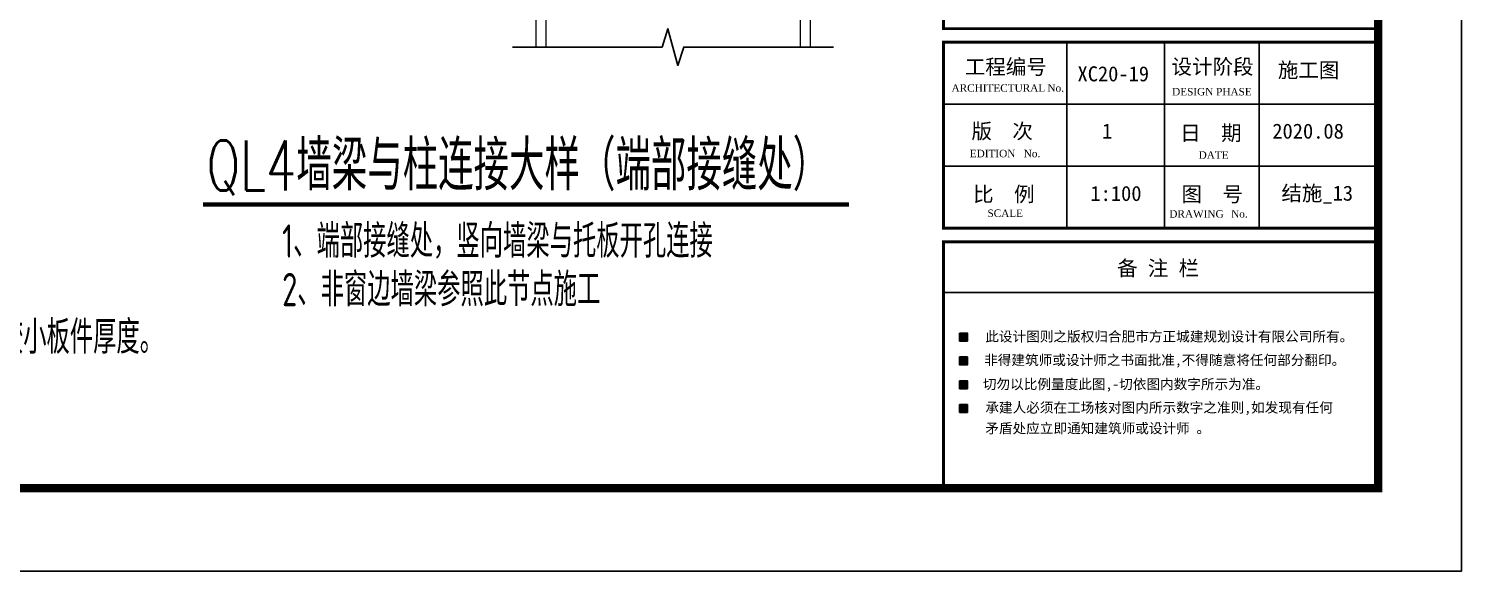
# Model space of a CAD drawing. Extents: x -2746917 to -971774, y -3334247 to -3250358.
# Drawn here: x -1426597 to -1409386, y -3316173 to -3309659 of the extents above; entities that cross this region are included whole.
import ezdxf

# ---------------------------------------------------------------- set-up
doc = ezdxf.new("R2010")
doc.units = 0
doc.header["$LTSCALE"] = 1000
doc.header["$MEASUREMENT"] = 0
doc.layers.get('0').update_dxf_attribs({"linetype": 'CONTINUOUS'})
for name, color, linetype in [('1', 140, 'CONTINUOUS'), ('BEAM_CON', 4, 'CONTINUOUS'), ('NUM', 7, 'CONTINUOUS'), ('PUB_TEXT', 7, 'CONTINUOUS'), ('PUB_TITLE', 4, 'CONTINUOUS'), ('TEXT', 7, 'CONTINUOUS'), ('THIN', 7, 'CONTINUOUS')]:
    doc.layers.add(name, color=color, linetype=linetype)
doc.layers.add('yichutu', color=7, linetype='CONTINUOUS', true_color=0xffffff, plot=False)
doc.styles.add('GHF', font='times.ttf')
doc.styles.add('STYLE1', font='simhei.ttf', dxfattribs={"width": 0.8})
doc.styles.add('TSSD_Rein', font='Tssdeng.shx', dxfattribs={"width": 0.75, "bigfont": 'hztxt.shx'})
doc.styles.add('正文', font='romans.shx', dxfattribs={"width": 0.71, "bigfont": 'hztxt.shx'})

# ---------------------------------------------------------------- blocks, each defined once
blk = doc.blocks.new('yct-891-420-89100-42000-100-2004.0')
at = {"layer": 'yichutu', "color": 7, "true_color": 0xffffff}
blk.add_lwpolyline([(0, 0), (0, 42000), (89100, 42000), (89100, 0)], close=True, dxfattribs=at)
blk = doc.blocks.new('*U3512')
at = {"layer": 'PUB_TEXT', "style": 'STYLE1'}
blk.add_text('备 注 栏', height=180, dxfattribs=at).set_placement((503976, -819747))
blk = doc.blocks.new('A$C440D491C')
for points in [[(83072, 2763), (83167, 2763), (83167, 2859), (83072, 2859)], [(83072, 2477), (83167, 2477), (83167, 2573), (83072, 2573)], [(83072, 2192), (83167, 2192), (83167, 2288), (83072, 2288)], [(83072, 1907), (83167, 1907), (83167, 2002), (83072, 2002)]]:
    blk.add_hatch(color=256).paths.add_polyline_path(points)
for points in [[(83072, 2859), (83167, 2859), (83167, 2763), (83072, 2763)], [(83072, 2573), (83167, 2573), (83167, 2477), (83072, 2477)], [(83072, 2288), (83167, 2288), (83167, 2192), (83072, 2192)], [(83072, 2002), (83167, 2002), (83167, 1907), (83072, 1907)]]:
    blk.add_lwpolyline(points, close=True)
at = {"layer": '1'}
blk.add_line((83329, 3956), (88100, 3956), dxfattribs=at)
at = {"layer": 'PUB_TITLE', "color": 4}
for p, q in [((82879, 6353), (88100, 6353)), ((82879, 6353), (88100, 6353)), ((84362, 6353), (84362, 4119)), ((85536, 6353), (85536, 4119)), ((86671, 6353), (86671, 4119)), ((82879, 5609), (88100, 5609)), ((82879, 4864), (88100, 4864)), ((82879, 3347), (88100, 3347))]:
    blk.add_line(p, q, dxfattribs=at)
at = {"layer": 'PUB_TITLE'}
blk.add_lwpolyline([(0, 0), (0, 42000), (89100, 42000), (89100, 0)], close=True, dxfattribs=at)
at = {"layer": 'PUB_TITLE', "const_width": 100}
blk.add_lwpolyline([(88100, 1000), (88100, 41000), (713, 41000), (713, 1000), (88100, 1000)], dxfattribs=at)
at = {"layer": 'PUB_TITLE', "color": 4}
for points, const_width in [([(82879, 6514), (88111, 6514), (88111, 12882), (82879, 12882)], 35.2), ([(82879, 6353), (88100, 6353), (88100, 4119), (82879, 4119)], 35.1)]:
    blk.add_lwpolyline(points, close=True, dxfattribs=dict(at, const_width=const_width))
at = {"layer": 'PUB_TITLE', "color": 4, "const_width": 35.1}
blk.add_lwpolyline([(82879, 1000), (82879, 3956), (88100, 3956), (88100, 1000)], dxfattribs=at)
at = {"xscale": 1.002951946575195, "yscale": 1.002951914444566, "zscale": 1.002951922000932}
blk.add_blockref('*U3512', (-420499, 825716), dxfattribs=at)
at = {"layer": 'PUB_TEXT'}
for s, height, style, p in [('工程编号', 180.5, 'STYLE1', (83135, 5966)), ('XC20-19', 180.5, 'STYLE1', (84489, 5882)), (' 设计阶段', 180.5, 'STYLE1', (85496, 5968)), ('施工图', 180.5, 'STYLE1', (86896, 5927)), ('ARCHITECTURAL', 89.36, 'GHF', (82976, 5757)), ('No.', 89.4, 'GHF', (84128, 5757)), ('     DESIGN PHASE', 89.36, 'GHF', (85457, 5713)), ('版  次', 180.5, 'STYLE1', (83215, 5194)), ('1', 181, 'STYLE1', (84784, 5194)), ('日  期', 180.5, 'STYLE1', (85722, 5172)), ('2020.08', 180.5, 'STYLE1', (86829, 5194)), ('EDITION', 89.4, 'GHF', (83195, 4971)), ('No.', 89.4, 'GHF', (83843, 4971)), ('DATE', 89.4, 'GHF', (85944, 4953)), ('比  例', 180.5, 'STYLE1', (83235, 4437)), ('1:100', 180.5, 'STYLE1', (84644, 4446)), ('图  号', 180.5, 'STYLE1', (85738, 4437)), ('SCALE', 89.4, 'GHF', (83407, 4254)), ('DRAWING', 89.4, 'GHF', (85592, 4246)), ('No.', 89.4, 'GHF', (86335, 4246))]:
    blk.add_text(s, height=height, dxfattribs=dict(at, style=style)).set_placement(p)
at = {"layer": 'PUB_TEXT', "style": 'STYLE1', "width": 1}
for s, p in [('此设计图则之版权归合肥市方正城建规划设计有限公司所有。', (83381, 2759)), ('非得建筑师或设计师之书面批准,不得随意将任何部分翻印。', (83367, 2476)), ('切勿以比例量度此图,-切依图内数字所示为准。', (83352, 2187)), ('承建人必须在工场核对图内所示数字之准则,如发现有任何', (83381, 1906)), ('矛盾处应立即通知建筑师或设计师 。', (83381, 1657))]:
    blk.add_text(s, height=120.05, dxfattribs=at).set_placement(p)

msp = doc.modelspace()

# ---------------------------------------------------------------- linework, layer by layer
at = {"layer": 'BEAM_CON', "lineweight": 5}
for p, q in [((-1420504.87, -3297776.39), (-1420504.87, -3309879.21)), ((-1420384.87, -3297776.39), (-1420384.87, -3309879.21)), ((-1417329.65, -3297776.39), (-1417329.65, -3309879.21)), ((-1417209.65, -3297776.39), (-1417209.65, -3309879.21))]:
    msp.add_line(p, q, dxfattribs=at)
at = {"layer": 'NUM', "const_width": 50, "elevation": -115.2}
msp.add_lwpolyline([(-1424503.17, -3311769.81), (-1416744.01, -3311769.81)], dxfattribs=at)
at = {"layer": 'THIN', "ltscale": 1.5}
msp.add_lwpolyline([(-1420784.87, -3309879.21), (-1418987.26, -3309879.21), (-1418917.26, -3309659.21), (-1418797.26, -3310099.21), (-1418727.26, -3309879.21), (-1416929.65, -3309879.21)], dxfattribs=at)

# ---------------------------------------------------------------- block references
at = {"ltscale": 1.5}
msp.add_blockref('A$C440D491C', (-1498486.17, -3316173.05), dxfattribs=at)
at = {"layer": 'yichutu'}
msp.add_blockref('yct-891-420-89100-42000-100-2004.0', (-1498486.17, -3316173.05), dxfattribs=at)

# ---------------------------------------------------------------- texts
at = {"layer": 'PUB_TEXT', "color": 3, "style": 'STYLE1'}
msp.add_text('结施_13', height=180.531, dxfattribs=at).set_placement((-1411547.78, -3311723.66))
at = {"layer": 'TEXT', "lineweight": 9, "style": '正文', "width": 0.71}
msp.add_text('QL4墙梁与柱连接大样（端部接缝处）', height=600.008, dxfattribs=at).set_placement((-1424459.02, -3311600.13, -115.2))
at = {"layer": 'TEXT', "lineweight": 5, "style": 'TSSD_Rein', "width": 0.7}
for s, p in [('1、端部接缝处，竖向墙梁与托板开孔连接', (-1423551.94, -3312408.48, -115.2)), ('2、非窗边墙梁参照此节点施工', (-1423551.94, -3312990.74, -115.2)), ('3、薄壁C型钢墙梁，焊接部分应在工厂里进行，未注明的焊缝尺寸同较小板件厚度。', (-1435442.23, -3313562.18, -115.2))]:
    msp.add_text(s, height=400, dxfattribs=at).set_placement(p)

doc.saveas('drawing.dxf')
